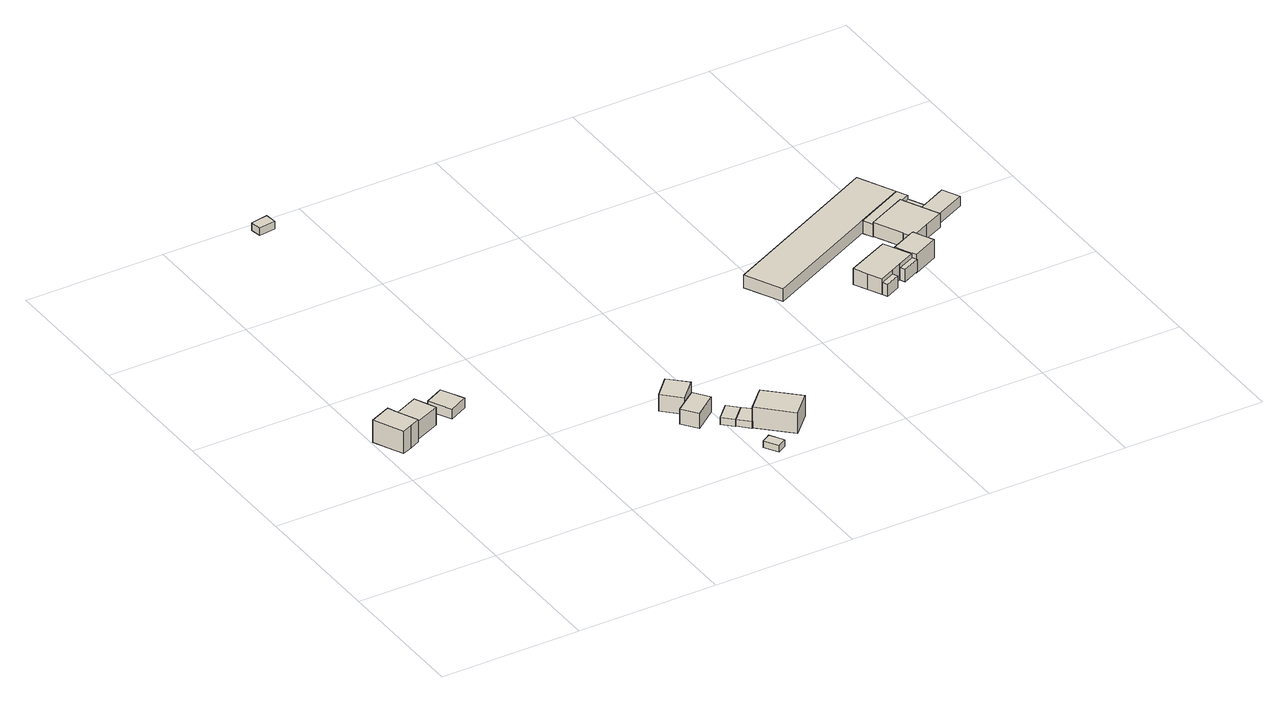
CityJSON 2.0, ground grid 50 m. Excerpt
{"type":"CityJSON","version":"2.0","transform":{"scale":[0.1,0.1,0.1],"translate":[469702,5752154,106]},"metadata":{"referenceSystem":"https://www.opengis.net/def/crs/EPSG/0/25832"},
"CityObjects":{
"building1":{"type":"Building","attributes":{"Gemeindeschluessel":"05754036","BezugspunktDach":"2000","function":"31001_1210","measuredHeight":9.92},"address":[{"country":"Germany","locality":"Schloß Holte-Stukenbrock","thoroughfareNumber":"49","thoroughfareName":"Garnheide"}],"geometry":[{"type":"Solid","lod":"1","boundaries":[[[[0,1,2,3,4,5,6,7,8]],[[9,10,11,12,13,14,15,16,17]],[[9,17,8,7]],[[10,9,7,6]],[[11,10,6,5]],[[12,11,5,4]],[[13,12,4,3]],[[14,13,3,2]],[[15,14,2,1]],[[16,15,1,0]],[[17,16,0,8]]]]}]},
"building2":{"type":"Building","attributes":{"Gemeindeschluessel":"05754036","BezugspunktDach":"2000","function":"31001_2463","measuredHeight":9.03},"address":[{"country":"Germany","locality":"Schloß Holte-Stukenbrock","thoroughfareNumber":"49","thoroughfareName":"Garnheide"}],"geometry":[{"type":"Solid","lod":"1","boundaries":[[[[18,19,20,21,22,23,24]],[[25,26,27,28,29,30,31]],[[25,31,24,23]],[[26,25,23,22]],[[27,26,22,21]],[[28,27,21,20]],[[29,28,20,19]],[[30,29,19,18]],[[31,30,18,24]]]]}]},
"building3":{"type":"Building","attributes":{"Gemeindeschluessel":"05754036","BezugspunktDach":"2000","function":"31001_2463","measuredHeight":3.97},"address":[{"country":"Germany","locality":"Schloß Holte-Stukenbrock","thoroughfareNumber":"49","thoroughfareName":"Garnheide"}],"geometry":[{"type":"Solid","lod":"1","boundaries":[[[[32,33,34,35]],[[36,37,38,39]],[[36,39,35,34]],[[37,36,34,33]],[[38,37,33,32]],[[39,38,32,35]]]]}]},
"building4":{"type":"Building","attributes":{"Gemeindeschluessel":"05754036","BezugspunktDach":"2000","function":"31001_2724","measuredHeight":2.81,"storeysAboveGround":1},"address":[{"country":"Germany","locality":"Schloß Holte-Stukenbrock","thoroughfareNumber":"67","thoroughfareName":"Garnheide"}],"geometry":[{"type":"Solid","lod":"1","boundaries":[[[[40,41,42,43]],[[44,45,46,47]],[[44,47,43,42]],[[45,44,42,41]],[[46,45,41,40]],[[47,46,40,43]]]]}]},
"building5":{"type":"Building","attributes":{"Gemeindeschluessel":"05754036","BezugspunktDach":"2000","function":"31001_2463","measuredHeight":8.04,"storeysAboveGround":1},"address":[{"country":"Germany","locality":"Schloß Holte-Stukenbrock","thoroughfareNumber":"56","thoroughfareName":"Garnheide"}],"geometry":[{"type":"Solid","lod":"1","boundaries":[[[[48,49,50,51]],[[52,53,54,55]],[[52,55,51,50]],[[53,52,50,49]],[[54,53,49,48]],[[55,54,48,51]]]]}]},
"building6":{"type":"Building","attributes":{"Gemeindeschluessel":"05754036","BezugspunktDach":"2000","function":"31001_2721","measuredHeight":7.83,"storeysAboveGround":1},"address":[{"country":"Germany","locality":"Schloß Holte-Stukenbrock","thoroughfareNumber":"56","thoroughfareName":"Garnheide"}],"geometry":[{"type":"Solid","lod":"1","boundaries":[[[[56,57,58,59]],[[60,61,62,63]],[[60,63,59,58]],[[61,60,58,57]],[[62,61,57,56]],[[63,62,56,59]]]]}]},
"building7":{"type":"Building","attributes":{"Gemeindeschluessel":"05754036","BezugspunktDach":"2000","function":"51009_1610","measuredHeight":2.5},"address":[{"country":"Germany"}],"geometry":[{"type":"Solid","lod":"1","boundaries":[[[[64,65,66,67,68,69]],[[70,71,72,73,74,75]],[[70,75,69,68]],[[71,70,68,67]],[[72,71,67,66]],[[73,72,66,65]],[[74,73,65,64]],[[75,74,64,69]]]]}]},
"building8":{"type":"Building","attributes":{"Gemeindeschluessel":"05754036","BezugspunktDach":"2000","function":"31001_2463","measuredHeight":2.74,"storeysAboveGround":1},"address":[{"country":"Germany","locality":"Schloß Holte-Stukenbrock","thoroughfareNumber":"56","thoroughfareName":"Garnheide"}],"geometry":[{"type":"Solid","lod":"1","boundaries":[[[[76,77,78,79]],[[80,81,82,83]],[[80,83,79,78]],[[81,80,78,77]],[[82,81,77,76]],[[83,82,76,79]]]]}]},
"building9":{"type":"Building","attributes":{"Gemeindeschluessel":"05754036","BezugspunktDach":"2000","function":"51009_1611","measuredHeight":2.6},"address":[{"country":"Germany"}],"geometry":[{"type":"Solid","lod":"1","boundaries":[[[[79,78,84,85]],[[86,87,88,89]],[[86,89,85,84]],[[87,86,84,78]],[[88,87,78,79]],[[89,88,79,85]]]]}]},
"building10":{"type":"Building","attributes":{"Gemeindeschluessel":"05754036","BezugspunktDach":"2000","function":"31001_1010","measuredHeight":9.91,"storeysAboveGround":2},"address":[{"country":"Germany","locality":"Schloß Holte-Stukenbrock","thoroughfareNumber":"56","thoroughfareName":"Garnheide"}],"geometry":[{"type":"Solid","lod":"1","boundaries":[[[[90,91,92,93]],[[94,95,96,97]],[[94,97,93,92]],[[95,94,92,91]],[[96,95,91,90]],[[97,96,90,93]]]]}]},
"building11":{"type":"Building","attributes":{"Gemeindeschluessel":"05754036","function":"31001_1210"},"address":[{"country":"Germany","locality":"Schloß Holte-Stukenbrock","thoroughfareNumber":"64","thoroughfareName":"Garnheide"}],"children":["building11-1","building11-2","building11-3"]},
"building11-1":{"type":"BuildingPart","attributes":{"BezugspunktDach":"2000","measuredHeight":7.21},"parents":["building11"],"geometry":[{"type":"Solid","lod":"1","boundaries":[[[[98,99,100,101,102,103,104,105,106,107]],[[108,109,110,111,112,113,114,115,116,117]],[[108,117,107,106]],[[109,108,106,105]],[[110,109,105,104]],[[111,110,104,103]],[[112,111,103,102]],[[113,112,102,101]],[[114,113,101,100]],[[115,114,100,99]],[[116,115,99,98]],[[117,116,98,107]]]]}]},
"building11-2":{"type":"BuildingPart","attributes":{"BezugspunktDach":"2000","measuredHeight":4.66},"parents":["building11"],"geometry":[{"type":"Solid","lod":"1","boundaries":[[[[118,119,120,121]],[[122,116,115,123]],[[122,123,121,120]],[[116,122,120,119]],[[115,116,119,118]],[[123,115,118,121]]]]}]},
"building11-3":{"type":"BuildingPart","attributes":{"BezugspunktDach":"2000","measuredHeight":4.66},"parents":["building11"],"geometry":[{"type":"Solid","lod":"1","boundaries":[[[[124,125,126,127]],[[128,108,117,129]],[[128,129,127,126]],[[108,128,126,125]],[[117,108,125,124]],[[129,117,124,127]]]]}]},
"building12":{"type":"Building","attributes":{"Gemeindeschluessel":"05754036","function":"31001_2463"},"address":[{"country":"Germany","locality":"Schloß Holte-Stukenbrock","thoroughfareNumber":"64","thoroughfareName":"Garnheide"}],"children":["building12-1","building12-2","building12-3","building12-4"]},
"building12-1":{"type":"BuildingPart","attributes":{"BezugspunktDach":"2000","measuredHeight":5.71},"parents":["building12"],"geometry":[{"type":"Solid","lod":"1","boundaries":[[[[130,131,132,133]],[[134,135,136,137]],[[134,137,133,132]],[[135,134,132,131]],[[136,135,131,130]],[[137,136,130,133]]]]}]},
"building12-2":{"type":"BuildingPart","attributes":{"BezugspunktDach":"2000","measuredHeight":4.74},"parents":["building12"],"geometry":[{"type":"Solid","lod":"1","boundaries":[[[[133,138,139,140]],[[141,142,137,143]],[[141,143,140,139]],[[142,141,139,138]],[[137,142,138,133]],[[143,137,133,140]]]]}]},
"building12-3":{"type":"BuildingPart","attributes":{"BezugspunktDach":"2000","measuredHeight":3.82},"parents":["building12"],"geometry":[{"type":"Solid","lod":"1","boundaries":[[[[144,145,146,147]],[[148,149,143,150]],[[148,150,147,146]],[[149,148,146,145]],[[143,149,145,144]],[[150,143,144,147]]]]}]},
"building12-4":{"type":"BuildingPart","attributes":{"BezugspunktDach":"2000","measuredHeight":4.38},"parents":["building12"],"geometry":[{"type":"Solid","lod":"1","boundaries":[[[[151,152,153,154]],[[155,148,156,157]],[[155,157,154,153]],[[148,155,153,152]],[[156,148,152,151]],[[157,156,151,154]]]]}]},
"building13":{"type":"Building","attributes":{"Gemeindeschluessel":"05754036","function":"31001_1010"},"address":[{"country":"Germany","locality":"Schloß Holte-Stukenbrock","thoroughfareNumber":"64","thoroughfareName":"Garnheide"}],"children":["building13-1","building13-2"]},
"building13-1":{"type":"BuildingPart","attributes":{"BezugspunktDach":"2000","measuredHeight":6.06},"parents":["building13"],"geometry":[{"type":"Solid","lod":"1","boundaries":[[[[158,159,160,161,162,163,164,165,166,167,168]],[[169,170,171,172,173,174,175,176,177,178,179]],[[169,179,168,167]],[[170,169,167,166]],[[171,170,166,165]],[[172,171,165,164]],[[173,172,164,163]],[[174,173,163,162]],[[175,174,162,161]],[[176,175,161,160]],[[177,176,160,159]],[[178,177,159,158]],[[179,178,158,168]]]]}]},
"building13-2":{"type":"BuildingPart","attributes":{"BezugspunktDach":"2000","measuredHeight":8.38},"parents":["building13"],"geometry":[{"type":"Solid","lod":"1","boundaries":[[[[180,181,182,183,184,185,186,187]],[[170,169,188,189,190,191,192,171]],[[170,171,187,186]],[[169,170,186,185]],[[188,169,185,184]],[[189,188,184,183]],[[190,189,183,182]],[[191,190,182,181]],[[192,191,181,180]],[[171,192,180,187]]]]}]}
},
"vertices":[
[86,747,97],[75,771,97],[38,754,97],[1,737,97],[49,632,97],[86,648,97],[123,665,97],[120,671,97],[85,747,97],[120,671,14],[123,665,14],[86,648,14],[49,632,14],[1,737,14],[38,754,14],[75,771,14],[86,747,14],[85,747,14],
[219,716,82],[202,754,82],[185,792,82],[86,747,82],[85,747,82],[103,709,82],[120,671,82],[103,709,15],[85,747,15],[86,747,15],[185,792,15],[202,754,15],[219,716,15],[120,671,15],
[308,836,49],[241,802,49],[282,723,49],[349,756,49],[282,723,13],[241,802,13],[308,836,13],[349,756,13],
[371,1984,33],[310,1973,33],[316,1934,33],[376,1943,33],[316,1934,5],[310,1973,5],[371,1984,5],[376,1943,5],
[945,372,83],[864,311,83],[904,258,83],[984,319,83],[904,258,26],[864,311,26],[945,372,26],[984,319,26],
[910,476,87],[847,410,87],[907,352,87],[970,418,87],[907,352,25],[847,410,25],[910,476,25],[970,418,25],
[1057,45,60],[1042,69,60],[1027,60,60],[1011,51,60],[1040,3,60],[1071,21,60],[1040,3,35],[1011,51,35],[1027,60,35],[1042,69,35],[1057,45,35],[1071,21,35],
[1015,286,59],[966,236,59],[1002,201,59],[1051,251,59],[1002,201,32],[966,236,32],[1015,286,32],[1051,251,32],
[1040,164,59],[1090,215,59],[1040,164,33],[1002,201,33],[1051,251,33],[1090,215,33],
[1110,236,112],[1040,164,112],[1145,63,112],[1215,135,112],[1145,63,35],[1040,164,35],[1110,236,35],[1215,135,35],
[1868,639,96],[1930,668,96],[1926,677,96],[1906,717,96],[1902,725,96],[1883,765,96],[1730,693,96],[1754,644,96],[1777,596,96],[1830,621,96],[1777,596,37],[1754,644,37],[1730,693,37],[1883,765,37],[1902,725,37],[1906,717,37],[1926,677,37],[1930,668,37],[1868,639,37],[1830,621,37],
[1930,668,83],[1868,639,83],[1876,621,83],[1938,651,83],[1876,621,37],[1938,651,37],
[1830,621,83],[1777,596,83],[1786,578,83],[1838,603,83],[1786,578,37],[1838,603,37],
[2024,1155,76],[1434,865,76],[1499,733,76],[2089,1023,76],[1499,733,29],[1434,865,29],[2024,1155,29],[2089,1023,29],
[1912,936,76],[1929,900,76],[2108,985,76],[1929,900,29],[1912,936,29],[2108,985,29],
[2108,985,62],[2069,967,62],[2097,909,62],[2136,928,62],[2097,909,29],[2069,967,29],[2136,928,29],
[2224,971,65],[2097,909,65],[2127,848,65],[2254,910,65],[2127,848,29],[2224,971,29],[2254,910,29],
[2134,834,84],[2127,848,84],[2069,967,84],[1999,934,84],[1929,900,84],[1978,799,84],[1977,798,84],[1991,768,84],[1992,766,84],[1995,767,84],[2063,800,84],[1995,767,32],[1992,766,32],[1991,768,32],[1977,798,32],[1978,799,32],[1929,900,32],[1999,934,32],[2069,967,32],[2127,848,32],[2134,834,32],[2063,800,32],
[1902,725,100],[1920,689,100],[1938,652,100],[2029,696,100],[2011,732,100],[1995,767,100],[1992,766,100],[1991,768,100],[2011,732,32],[2029,696,32],[1938,652,32],[1920,689,32],[1902,725,32]
]}
